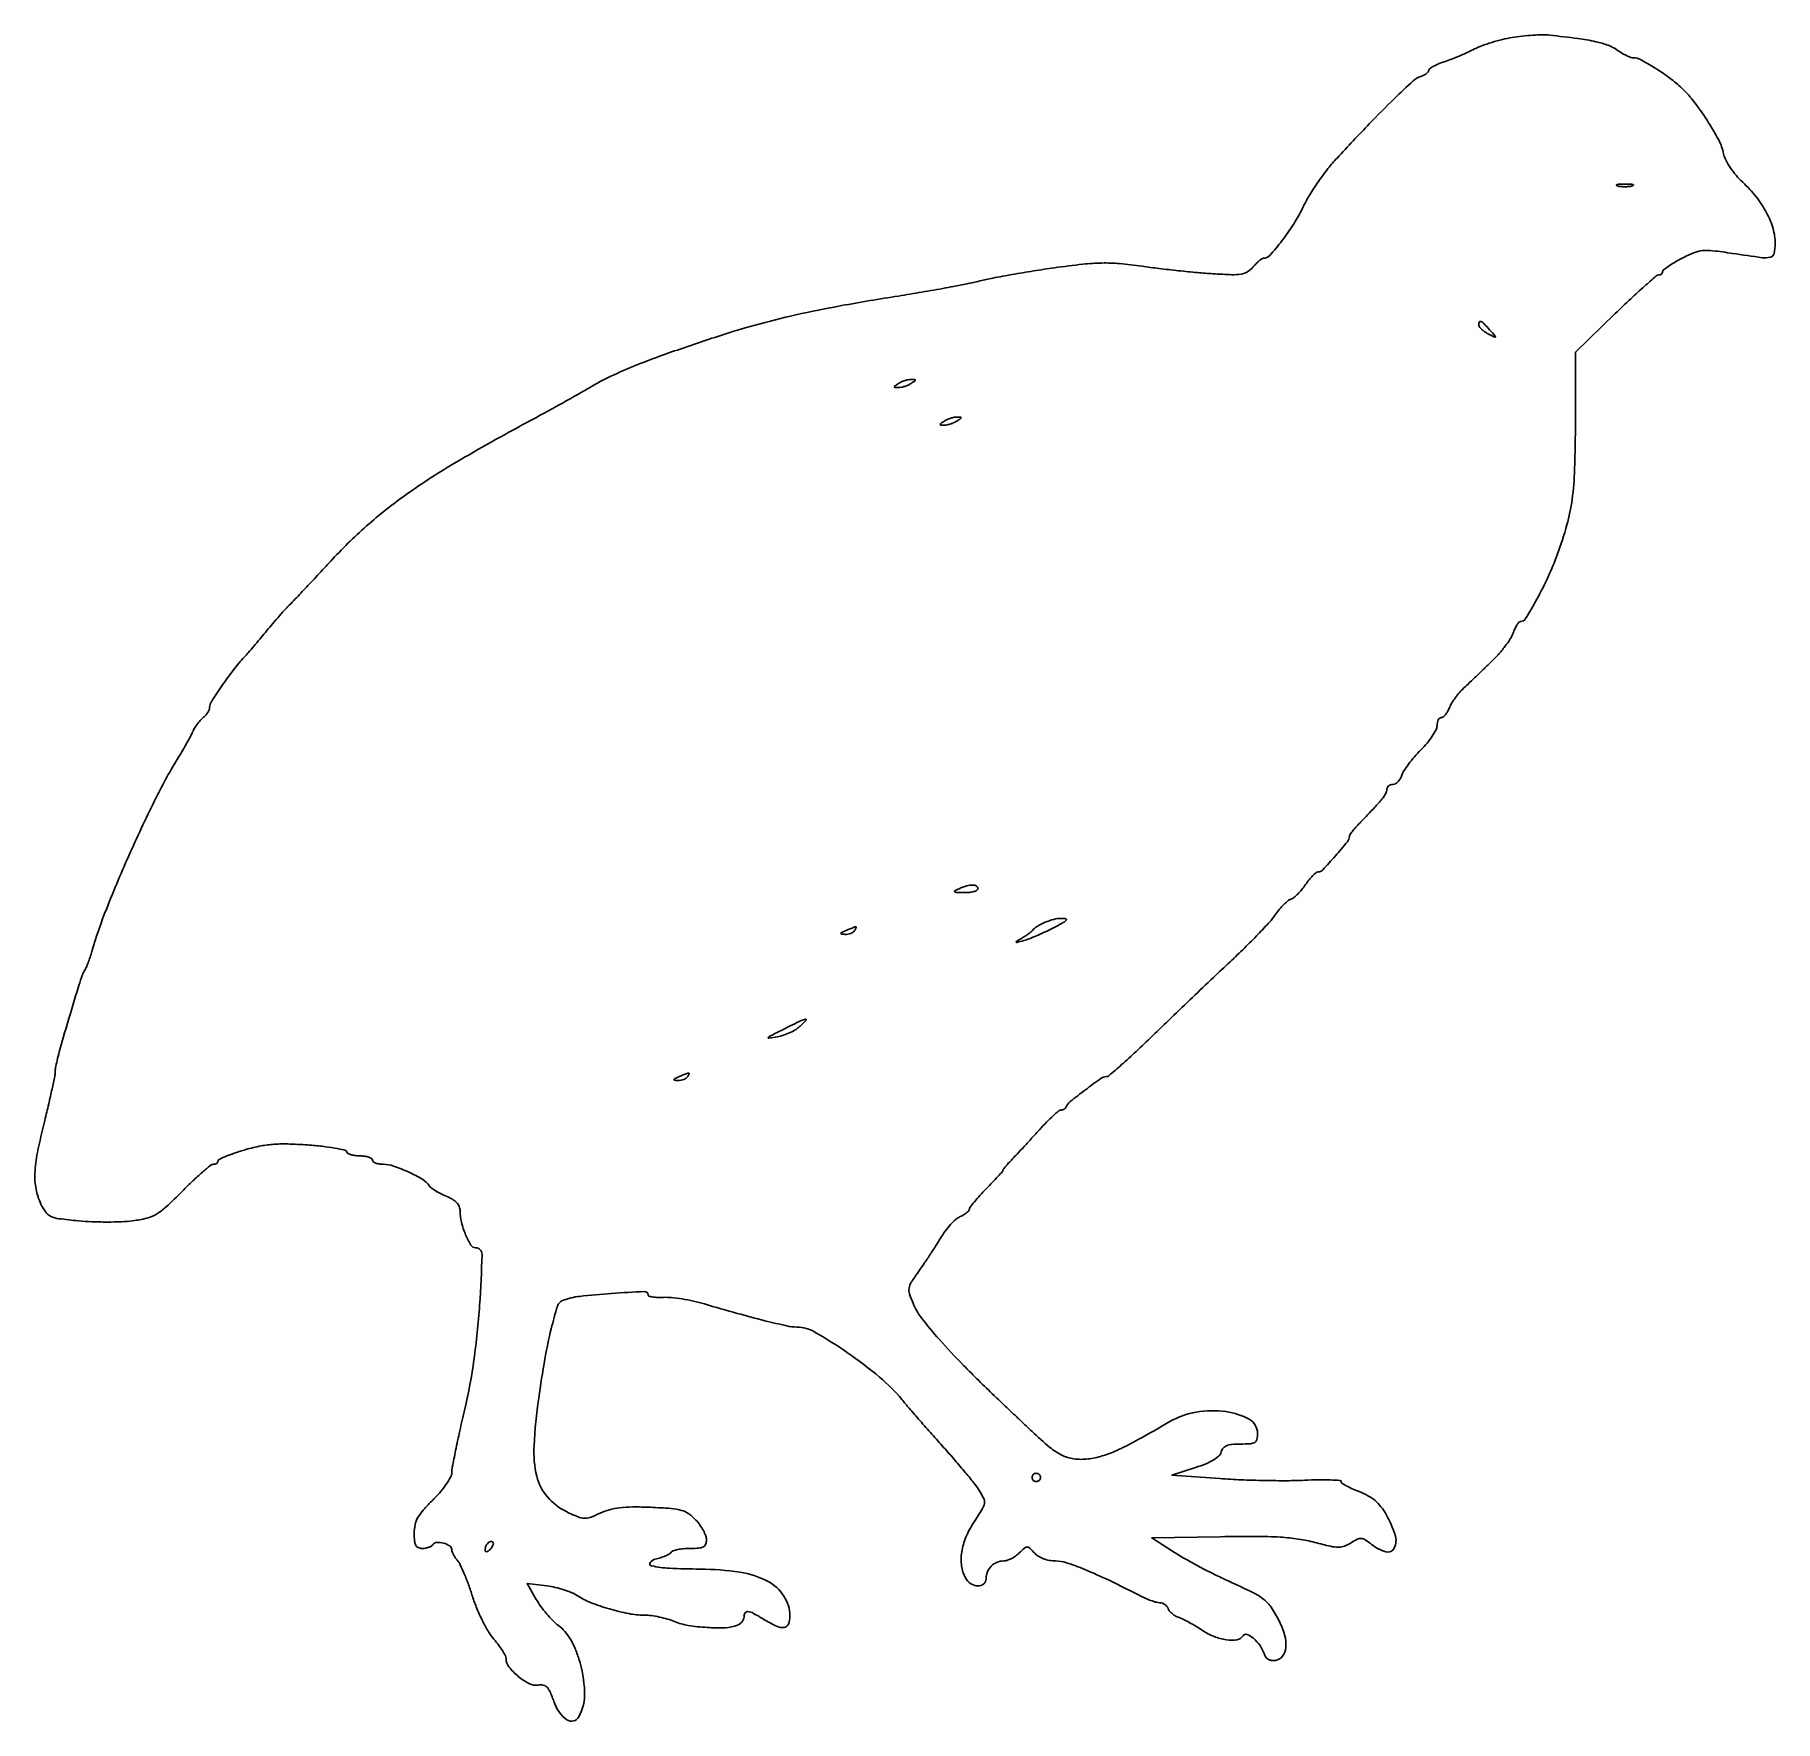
# Model space of a CAD drawing. Extents: x 0 to 417, y 1 to 405.
import ezdxf

# ---------------------------------------------------------------- set-up
doc = ezdxf.new("R2010")
doc.units = 0

msp = doc.modelspace()

# ---------------------------------------------------------------- linework, layer by layer
for points in [[(354.004206, 403.87703, 0.018308), (351.64351, 403.387477, 0.013878), (349.093441, 402.684899, 0.014084), (346.734274, 401.890607, 0.031489), (345.004206, 401.126529, -0.012706), (343.391215, 400.340527, -0.007492), (341.427798, 399.480063, -0.007492), (339.439597, 398.678864, -0.012713), (337.75, 398.076125, 0.019275), (336.313335, 397.542265, 0.028351), (335.101562, 396.955395, 0.02747), (334.207403, 396.391526, 0.242928), (334, 395.989836, -0.172023), (333.86881, 395.619803, -0.057436), (333.45222, 395.212091, -0.04915), (332.84889, 394.832434, -0.039048), (332.135216, 394.542916, 0.109121), (330.257807, 393.456199, 0.00737), (325.733802, 389.183508, 0.0087), (319.827071, 383.234351, 0.003609), (312.044468, 375, 0.021489), (309.872486, 372.457725, 0.014024), (307.580247, 369.353125, 0.014111), (305.511865, 366.194225, 0.02604), (304.041967, 363.5, -0.028596), (301.741485, 359.33413, -0.023534), (298.836754, 355.167304, -0.017585), (295.961906, 351.691204, -0.214351), (294.423666, 351, 0.154502), (294.053214, 350.882729, 0.020991), (293.40004, 350.380872, 0.02254), (292.657008, 349.69944, 0.017275), (291.906618, 348.892329, -0.074678), (290.588402, 347.765534, -0.098378), (289.112828, 347.206644, -0.050067), (286.858006, 347.057861, -0.007388), (282.289322, 347.281625, -0.006935), (278.651524, 347.564427, -0.00356), (274.100837, 348.014463, -0.003537), (269.421755, 348.544368, -0.005327), (265.351825, 349.078522, 0.012678), (259.941463, 349.707841, 0.026983), (255.732514, 349.861491, 0.02328), (251.162763, 349.568558, 0.007286), (244.351825, 348.711766, 0.004614), (239.374262, 347.964883, 0.004119), (234.218974, 347.099011, 0.004134), (229.598846, 346.244388, 0.012787), (226.5, 345.561988, -0.011615), (223.312131, 344.852143, -0.003251), (218.296875, 343.890906, -0.003277), (212.608588, 342.877479, -0.003443), (207, 341.955839, 0.005706), (193.364141, 339.651664, 0.010654), (182.390009, 337.425769, 0.012311), (172.680202, 334.987335, 0.011933), (163, 332.050831, 0.004355), (151.969995, 328.30843, 0.0114), (144.136902, 325.372428, 0.01553), (138.13117, 322.744496, 0.022725), (133.037693, 320.034437, -0.004589), (130.349184, 318.476366, -0.00188), (126.671992, 316.408409, -0.00186), (122.706423, 314.217151, -0.00238), (119.037693, 312.230335, 0.00883), (102.027421, 302.732583, 0.020935), (89.811338, 294.923853, 0.026435), (80.170667, 287.387794, 0.026707), (71.41363, 278.900854, -0.000864), (68.243506, 275.493775, -0.000949), (65.159653, 272.203415, -0.000884), (62.513307, 269.400522, -0.004804), (61.062033, 267.898006, 0.009569), (59.856884, 266.626272, 0.00432), (58.323415, 264.915309, 0.004275), (56.735139, 263.080705, 0.005826), (55.336827, 261.398006, -0.00306), (53.99006, 259.758976, -0.002659), (52.559104, 258.057539, -0.002675), (51.247438, 256.531292, -0.007862), (50.322652, 255.5, 0.022584), (47.746489, 252.451178, 0.01323), (44.93058, 248.588663, 0.007814), (42.40343, 244.796777, 0.144042), (42, 243.425442, -0.101664), (41.887661, 242.878652, -0.040792), (41.528773, 242.200593, -0.038211), (41.009639, 241.510176, -0.039261), (40.395824, 240.913542, 0.038504), (39.717554, 240.256246, 0.022388), (39.004807, 239.373706, 0.022288), (38.36604, 238.419741, 0.034765), (37.913118, 237.541097, -0.019395), (37.4128, 236.492643, -0.005707), (36.565429, 234.924572, -0.005721), (35.571158, 233.181136, -0.00612), (34.558924, 231.5, 0.023236), (29.182385, 221.837026, 0.010382), (22.975096, 208.669766, 0.010364), (17.336326, 195.296784, 0.02404), (13.806712, 185, -0.009445), (13.367897, 183.586709, -0.010363), (12.88851, 182.234375, -0.009853), (12.432795, 181.09704, -0.050213), (12.105742, 180.5, 0.065492), (11.541994, 179.392079, 0.007932), (10.669706, 176.794961, 0.00485), (9.314667, 172.390596, 0.000658), (6.578387, 163.135165, 0.007317), (5.973234, 160.961308, 0.008372), (5.460177, 158.865921, 0.007675), (5.082695, 157.07763, 0.046396), (4.988175, 156.135165, -0.047922), (4.877234, 155.061902, -0.003229), (4.248922, 152.043514, -0.004616), (3.442065, 148.450898, -0.003441), (2.488175, 144.502329, 0.010815), (0.751409, 136.818421, 0.038815), (0.13438, 131.830181, 0.059264), (0.412124, 128.027446, 0.063025), (1.576873, 124.479245, 0.045616), (2.741788, 122.510222, 0.132035), (3.960008, 121.519358, 0.073828), (5.91101, 120.973303, 0.00802), (10.566517, 120.461599, 0.013569), (13.811343, 120.246157, 0.009803), (17.436478, 120.175255, 0.009914), (20.886721, 120.243848, 0.021151), (23.544197, 120.462255, 0.028939), (26.933388, 121.086552, 0.07466), (29.229716, 122.027963, 0.053515), (31.560422, 123.781593, 0.009589), (35.467434, 127.578772, -0.007967), (37.982602, 130.039148, -0.011696), (40.277344, 132.113764, -0.007166), (42.24594, 133.762951, -0.17243), (42.912881, 134, 0.069891), (43.328365, 134.058362, 0.085776), (43.680659, 134.228645, 0.100105), (43.9162, 134.481545, 0.138457), (44, 134.778366, -0.289584), (44.240444, 135.158706, -0.011102), (45.834544, 135.87269, -0.016856), (47.851514, 136.643851, -0.010726), (50.245258, 137.4107, -0.021207), (53.825218, 138.310204, -0.031066), (57.039727, 138.76859, -0.026585), (60.634966, 138.863433, -0.011003), (65.495258, 138.626118, -0.010029), (68.970544, 138.30951, -0.015538), (71.952774, 137.883218, -0.009815), (74.365155, 137.412548, -0.264645), (74.833333, 136.993784, 0.191553), (75.15734, 136.610782, 0.048382), (75.925521, 136.291924, 0.042312), (76.94225, 136.072901, 0.031911), (78.083333, 136, -0.032551), (79.200605, 135.927186, -0.050076), (80.143229, 135.70625, -0.064635), (80.794591, 135.38403, -0.250638), (81, 135, 0.228986), (81.185126, 134.616966, 0.073956), (81.746077, 134.29375, 0.056333), (82.567191, 134.073082, 0.037516), (83.539838, 134, -0.083113), (86.062376, 133.577771, -0.025263), (89.670521, 132.127398, -0.023389), (93.062695, 130.363595, -0.123361), (94.554229, 128.912256, 0.094593), (95.031219, 128.392166, 0.020997), (96.033754, 127.709258, 0.021096), (97.278333, 127.006849, 0.018964), (98.622077, 126.384546, -0.03333), (100.160619, 125.617646, -0.071361), (101.197111, 124.793897, -0.092738), (101.791952, 123.869609, -0.097026), (102, 122.807578, 0.060337), (102.326389, 120.112721, 0.039107), (103.312943, 117.128013, 0.035836), (104.576847, 114.633947, 0.263376), (105.696866, 114, -0.423245), (107.255284, 112.392928, -0.009116), (106.662289, 100.293053, -0.017821), (105.310905, 87.198742, -0.023127), (103.094936, 75.339455, 0.003201), (101.90946, 70.149586, 0.004335), (100.909137, 65.444719, 0.002945), (100.128408, 61.49047, 0.047296), (100, 60.136013, -0.127202), (99.725043, 59.072712, -0.025243), (98.678125, 57.390043, -0.025236), (97.222717, 55.505081, -0.021142), (95.5, 53.656778, 0.016324), (93.160508, 51.194721, 0.054383), (91.868823, 49.379939, 0.07445), (91.218735, 47.659561, 0.053216), (91, 45.610219, 0.021413), (91.080299, 43.736067, 0.10227), (91.384409, 42.714999, 0.175612), (91.974736, 42.1869, 0.095826), (92.940983, 42, 0.042676), (93.725018, 42.067041, 0.044277), (94.476306, 42.266173, 0.048422), (95.089747, 42.558244, 0.119588), (95.441979, 42.90612, -0.248054), (96.3519, 43.440394, -0.075351), (97.994534, 43.26598, -0.076034), (99.500137, 42.615216, -0.258285), (100, 41.712109, 0.089659), (100.092758, 41.198985, 0.030433), (100.402105, 40.503523, 0.029124), (100.844987, 39.760657, 0.029628), (101.368867, 39.078741, -0.068354), (102.027813, 38.068178, -0.011056), (102.985506, 35.919113, -0.012026), (104.002691, 33.320148, -0.010315), (104.950081, 30.539517, 0.021036), (106.011204, 27.630863, 0.017725), (107.369945, 24.647159, 0.018091), (108.806425, 22.011121, 0.046385), (110.081214, 20.254721, -0.018191), (111.19867, 18.884544, -0.02189), (112.142607, 17.516578, -0.021224), (112.827248, 16.314673, -0.1194), (113, 15.601567, 0.169859), (113.688891, 13.632244, 0.052011), (115.931707, 11.351174, 0.052013), (118.597778, 9.581524, 0.169327), (120.665035, 9.276299, -0.098719), (121.910168, 9.266442, -0.160254), (122.81859, 8.743265, -0.082566), (123.619985, 7.481083, -0.013939), (124.665227, 4.810585, 0.153919), (127.580242, 0.981149, 0.450026), (130.423103, 1.649888, 0.134646), (131.814983, 7.69431, 0.065943), (130.443591, 15.54003, 0.023933), (129.465573, 18.197859, 0.037334), (128.350283, 20.366055, 0.042583), (127.057514, 22.12122, 0.049851), (125.546512, 23.532321, -0.034688), (124.188884, 24.725338, -0.019169), (122.695889, 26.353348, -0.019035), (121.302562, 28.127408, -0.028925), (120.245183, 29.777544), (118.079268, 33.631271), (122.789634, 33.016808, -0.024417), (124.78078, 32.657483, -0.019956), (126.86844, 32.085838, -0.020404), (128.749469, 31.403516, -0.048829), (130.060374, 30.710411, 0.051711), (133.255095, 29.044724, 0.023186), (137.739246, 27.504197, 0.023231), (142.38807, 26.375914, 0.0472), (146.127876, 26.010824, -0.03236), (147.776714, 25.899059, -0.018492), (149.744628, 25.562555, -0.018414), (151.707378, 25.075654, -0.028956), (153.345757, 24.5, 0.058818), (156.622086, 23.56398, 0.025405), (161.140533, 23.065035, 0.024672), (165.572521, 23.0214, 0.081912), (168.418213, 23.606989, 0.070559), (169.022934, 23.943098, 0.063449), (169.53535, 24.444872, 0.066819), (169.88217, 25.029105, 0.100912), (170, 25.606989, -0.137241), (170.269237, 26.569402, -0.296364), (170.932686, 26.889069, -0.093556), (172.223114, 26.470295, -0.011789), (174.77417, 24.996262, 0.026578), (177.779503, 23.376311, 0.142469), (179.597749, 23.086235, 0.271614), (180.629957, 23.879527, 0.096575), (181, 25.777494, 0.146435), (179.558722, 30.593181, 0.127268), (175.642656, 34.14038, 0.084174), (168.995991, 36.305364, 0.034441), (159.5, 37.048323, -0.00955), (152.122341, 37.25735, -0.04274), (147.839502, 37.829714, -0.529087), (147.527921, 38.611573, -0.191909), (148.738532, 39.435401, 0.021524), (150.020195, 39.778214, 0.025633), (151.193326, 40.213972, 0.02574), (152.12762, 40.67498, 0.127529), (152.547549, 41.076937, -0.176875), (153.002936, 41.435568, -0.028794), (154.108118, 41.72885, -0.028705), (155.508178, 41.932471, -0.021761), (157.059017, 42, 0.01773), (159.188645, 42.07554, 0.102223), (160.267898, 42.37964, 0.186101), (160.810776, 42.993122, 0.089343), (161, 44.043644, 0.088316), (160.826828, 45.01641, 0.033423), (160.262929, 46.28196, 0.031829), (159.451066, 47.607255, 0.0336), (158.490824, 48.793644, 0.051802), (156.775316, 50.297275, 0.085897), (155.042806, 51.123068, 0.049905), (152.536768, 51.562768, 0.008112), (147.598851, 51.84818, 0.010782), (143.283503, 51.934274, 0.028574), (140.203885, 51.753144, 0.038451), (137.760026, 51.276181, 0.043391), (135.519182, 50.442078, -0.020902), (133.159171, 49.440753, -0.101609), (131.731091, 49.21476, -0.088233), (130.234484, 49.551923, -0.013665), (127.454427, 50.809878, -0.103872), (122.889129, 54.347587, -0.11679), (120.367904, 59.286332, -0.073976), (119.692921, 66.618353, -0.021214), (120.815397, 78, -0.008157), (122.295747, 87.349131, -0.01667), (123.819663, 94.61691, -0.013586), (125.308545, 100.055953, -0.231514), (126.536374, 101.375584, -0.062928), (130.614094, 102.376575, -0.012094), (138.209337, 103.068452, -0.005264), (146.188672, 103.516794, -0.427634), (147, 102.741644, 0.324954), (147.223383, 102.434224, 0.037613), (148.101562, 102.220394, 0.033848), (149.312538, 102.103804, 0.020629), (150.75, 102.122407, -0.038603), (152.603092, 102.079828, -0.014795), (155.160937, 101.746131, -0.014547), (157.927886, 101.21856, -0.017344), (160.5, 100.555806, 0.003878), (168.377919, 98.298047, 0.006594), (175.004109, 96.548322, 0.005934), (180.264101, 95.299444, 0.052596), (182.628846, 95.023536, -0.130002), (186.96185, 93.826161, -0.018908), (194.74791, 88.879637, -0.022552), (202.488834, 83.008585, -0.047088), (207.819135, 77.649553, 0.005515), (209.54234, 75.602176, 0.001806), (212.125779, 72.622407, 0.001799), (215.017923, 69.334757, 0.002031), (217.819135, 66.199238, -0.005059), (220.512258, 63.147717, -0.005428), (223.079836, 60.112442, -0.005157), (225.229165, 57.459693, -0.025458), (226.346264, 55.894026, -0.031301), (227.403009, 53.988039, -0.153046), (227.572857, 52.782126, -0.096877), (227.064344, 51.418593, -0.008728), (225.096264, 48.331616, 0.045756), (223.149419, 44.712882, 0.062452), (222.136378, 41.154948, 0.071019), (222.100431, 37.840609, 0.090355), (223.035184, 34.934259, 0.125654), (224.296124, 33.557161, 0.138977), (226.015697, 33.019162, 0.187618), (227.416435, 33.520792, 0.217323), (228, 34.8, -0.099388), (228.32123, 36.400077, -0.097595), (229.236049, 37.763951, -0.097595), (230.599923, 38.67877, -0.099388), (232.2, 39, 0.081701), (233.026941, 39.136032, 0.03758), (234.034851, 39.563601, 0.035922), (235.051649, 40.184408, 0.041384), (235.918641, 40.918641, -0.01643), (237.178599, 42.098408, -0.181888), (237.813529, 42.337282, -0.192406), (238.43002, 42.09093, -0.018728), (239.573629, 40.918641, 0.06953), (240.502303, 40.142134, 0.047855), (241.732214, 39.529829, 0.045406), (243.133775, 39.133571, 0.046229), (244.575351, 39, -0.079338), (247.281067, 38.567951, -0.018562), (251.602347, 36.971892, -0.014622), (257.426634, 34.369744, -0.005687), (265.33104, 30.445775, 0.018482), (266.521336, 29.892371, 0.018146), (267.7565, 29.424697, 0.018366), (268.867536, 29.094435, 0.063136), (269.612424, 29, -0.090798), (270.208801, 28.8908, -0.066678), (270.801523, 28.570557, -0.065314), (271.30088, 28.096931, -0.07891), (271.623766, 27.538067, 0.085054), (271.984093, 26.93161, 0.04508), (272.610625, 26.31811, 0.043145), (273.384688, 25.790187, 0.051292), (274.195503, 25.43795, -0.036947), (275.20433, 25.033616, -0.011502), (276.654414, 24.282266, -0.011429), (278.241215, 23.365453, -0.012365), (279.742669, 22.399883, 0.054756), (282.586494, 20.894587, 0.060581), (285.594647, 20.105902, 0.072709), (288.132702, 20.130685, 0.218976), (289.54026, 21.065143, -0.360308), (290.483092, 21.383422, -0.084461), (292.028654, 20.468252, -0.063483), (293.593959, 18.756943, -0.076836), (294.560361, 16.809821, 0.077001), (294.965157, 15.994904, 0.107472), (295.563176, 15.446724, 0.102596), (296.357243, 15.180627, 0.065186), (297.33589, 15.191704, 0.20085), (299.006485, 16.18842, 0.139199), (299.790779, 18.273236, 0.090539), (299.498041, 21.269541, 0.04848), (298.132178, 24.74091, 0.029571), (296.279005, 27.897481, 0.079752), (294.513317, 29.796016, 0.052239), (291.843326, 31.462863, 0.007476), (286, 34.204888, -0.009284), (282.732999, 35.752385, -0.00652), (279.112439, 37.609647, -0.006581), (275.691944, 39.479062, -0.01367), (273.084897, 41.044211), (267.669795, 44.5), (284.084897, 44.802392, -0.004843), (292.618786, 44.876917, -0.014767), (298.410541, 44.700294, -0.021212), (302.828625, 44.246132, -0.028825), (306.75428, 43.440186, 0.008396), (310.479556, 42.515382, 0.054147), (312.40157, 42.286839, 0.094315), (313.837588, 42.545051, 0.053565), (315.414718, 43.352164, -0.028557), (316.890987, 44.203195, -0.137039), (317.83479, 44.388096, -0.125299), (318.782538, 44.065352, -0.022253), (320.318167, 42.96437, 0.095153), (323.722878, 41.205743, 0.365306), (325.743904, 42.09243, 0.196299), (325.962666, 45.248938, 0.048428), (323.824721, 50.098077, 0.037291), (322.567793, 51.989292, 0.051406), (321.158011, 53.461184, 0.050517), (319.457713, 54.632623, 0.034394), (317.324721, 55.62009, -0.013945), (315.66751, 56.306526, -0.021083), (314.270387, 57.003512, -0.016868), (313.200302, 57.642972, -0.254923), (313, 58.010309, 0.395718), (312.734579, 58.293159, 0.006812), (310.429688, 58.408347, 0.013191), (307.605103, 58.436395, 0.0079), (304.25, 58.328159, -0.011484), (300.082668, 58.223613, -0.005393), (294.692187, 58.270351, -0.005341), (289.042143, 58.440679, -0.007479), (284, 58.722198), (272.5, 59.536981), (278.161921, 61.377676, 0.018674), (280.666202, 62.296541, 0.038994), (282.519791, 63.23102, 0.051976), (283.760047, 64.171455, 0.141532), (284.318302, 65.109186, -0.107672), (284.782972, 66.023283, -0.124405), (285.565918, 66.60433, -0.076784), (286.839223, 66.912744, -0.021096), (288.90638, 67, 0.015318), (291.309307, 67.073636, 0.124643), (292.348826, 67.405793, 0.203744), (292.8495, 68.119821, 0.052434), (293, 69.551027, 0.27185), (291.018204, 72.926674, 0.094298), (285.449019, 74.778526, 0.07558), (278.321699, 74.650947, 0.089684), (272, 72.360085, -0.004555), (264.434832, 68.054209, -0.018708), (259.734242, 65.661017, -0.030423), (256.191862, 64.276113, -0.041094), (252.844015, 63.493244, -0.060795), (249.386919, 63.402879, -0.086099), (246.424308, 64.213507, -0.062252), (243.262723, 66.209783, -0.018563), (238.981709, 70, 0.000234), (237.56339, 71.351604, 0.000058), (235.241745, 73.56145, 0.00006), (232.584492, 76.089549, 0.00006), (229.930385, 78.613447, -0.008026), (222.560503, 85.848832, -0.014163), (216.746478, 92.086876, -0.015919), (212.501917, 97.228963, -0.065708), (210.477752, 100.707489, -0.023665), (209.642802, 103.005835, -0.11724), (209.550347, 104.368909, -0.09967), (210.071541, 105.735423, -0.014718), (211.730678, 108.200086, 0.006373), (212.975181, 109.983817, 0.003641), (214.434719, 112.167697, 0.003636), (215.871323, 114.386497, 0.006024), (217.047087, 116.281718, -0.024899), (218.184123, 117.968897, -0.024226), (219.493073, 119.550849, -0.024968), (220.777661, 120.824659, -0.077652), (221.797087, 121.487128, 0.028265), (222.640502, 121.923852, 0.036963), (223.352894, 122.419847, 0.040427), (223.857879, 122.902604, 0.183801), (224, 123.276159, -0.165035), (224.163905, 123.759212, -0.009052), (225.175, 125.029305, -0.013252), (226.46753, 126.512091, -0.009237), (228, 128.118238, 0.004341), (229.533136, 129.693899, 0.006744), (230.825, 131.081868, 0.002544), (231.906792, 132.288317, 0.18349), (232, 132.533753, -0.168538), (232.080837, 132.766759, -0.006574), (232.660937, 133.482616, -0.01105), (233.387871, 134.317695, -0.00751), (234.25, 135.236854, 0.004114), (235.399806, 136.446153, 0.001307), (237.09355, 138.266658, 0.001305), (238.97056, 140.305402, 0.001453), (240.770595, 142.282308, -0.009723), (242.471887, 144.089791, -0.014051), (244.049924, 145.614178, -0.00966), (245.40691, 146.805996, -0.177161), (245.937262, 147, 0.076414), (246.304735, 147.05649, 0.061857), (246.668029, 147.222498, 0.063091), (246.972487, 147.467791, 0.088232), (247.166667, 147.757439, -0.120589), (248.123414, 149.004053, -0.007742), (251.771281, 151.839282, -0.006617), (255.54534, 154.602496, -0.155934), (256.78894, 155, 0.179932), (257.441565, 155.242714, 0.002908), (260.442885, 157.864063, 0.007192), (263.904713, 161.013121, 0.00466), (267.822056, 164.75, -0.001386), (272.287461, 169.065886, -0.000924), (277.425254, 173.985938, -0.00093), (282.425827, 178.739151, -0.001826), (286.426324, 182.5, 0.006472), (289.873218, 185.801282, 0.00701), (293.141641, 189.10513, 0.006647), (295.863858, 192.011493, 0.033494), (297.249303, 193.751505, -0.02181), (298.221125, 195.032305, -0.023397), (299.279483, 196.192605, -0.023781), (300.275917, 197.096929, -0.093288), (301, 197.495688, 0.091104), (301.710132, 197.882767, 0.026008), (302.646875, 198.725756, 0.025261), (303.624099, 199.805688, 0.024367), (304.5, 200.991308, -0.021092), (305.339016, 202.142697, -0.02739), (306.20625, 203.118275, -0.027181), (306.993291, 203.82974, -0.166452), (307.5, 204.015151, 0.201641), (308.604915, 204.507044, 0.007996), (311.641139, 207.845548, 0.008695), (314.545577, 211.261554, 0.173523), (315, 212.531534, -0.156605), (315.125618, 212.922765, -0.011658), (315.807813, 213.830112, -0.015267), (316.696583, 214.88844, -0.010971), (317.75, 216.016924, 0.003869), (321.08948, 219.494036, 0.020755), (322.813198, 221.475417, 0.03825), (323.729652, 222.820759, 0.131128), (324, 223.833888, -0.122083), (324.110235, 224.278636, -0.100755), (324.42083, 224.657455, -0.091278), (324.885393, 224.911942, -0.079945), (325.432612, 225, 0.130863), (326.031373, 225.159442, 0.068685), (326.645556, 225.633803, 0.060895), (327.181535, 226.332516, 0.056405), (327.550029, 227.157627, -0.067099), (328.062271, 228.241954, -0.017255), (329.174181, 229.833415, -0.017251), (330.580895, 231.577107, -0.016767), (332.117416, 233.236834, 0.022425), (333.603662, 234.879134, 0.02605), (334.859491, 236.570683, 0.026419), (335.757584, 238.09051, 0.120805), (336, 239.079207, -0.05138), (336.075723, 239.814156, -0.071308), (336.301021, 240.435767, -0.091355), (336.633615, 240.853602, -0.181013), (337.024751, 241, 0.166832), (337.478991, 241.155903, 0.052508), (338.003842, 241.660937, 0.04581), (338.510624, 242.388877, 0.036995), (338.918816, 243.25, -0.042471), (339.418396, 244.274812, -0.019953), (340.224825, 245.510058, -0.019606), (341.178315, 246.745019, -0.026045), (342.144065, 247.78424, -0.001016), (343.344252, 248.943182, -0.000346), (345.092486, 250.622161, -0.000344), (347.025962, 252.473927, -0.000396), (348.872907, 254.237589, 0.019815), (350.618432, 256.039059, 0.018815), (352.247655, 258.003538, 0.019152), (353.554762, 259.848257, 0.060756), (354.220732, 261.203349, -0.02409), (354.653027, 262.274466, -0.033904), (355.146369, 263.178484, -0.036025), (355.630256, 263.829272, -0.218225), (356.002803, 264, 0.262724), (357.226431, 264.690623, 0.010194), (359.911703, 269.350936, 0.017777), (362.601611, 274.688667, 0.020013), (364.792473, 280, 0.019516), (367.102077, 287.156429, 0.034447), (368.361064, 293.233342, 0.02623), (368.961642, 300.455044, 0.006994), (369.152585, 312), (369.194671, 328.5), (378.697028, 337.75, -0.004425), (382.404155, 341.295326, -0.006857), (385.672533, 344.282812, -0.002649), (388.510458, 346.779482, -0.180992), (389.099692, 347, 0.082102), (389.443547, 347.056845, 0.092266), (389.735535, 347.220817, 0.100655), (389.930772, 347.465001, 0.119015), (390, 347.751717, -0.231543), (390.196262, 348.152809, -0.013205), (391.33651, 348.991634, -0.017982), (392.806423, 349.937717, -0.012045), (394.549822, 350.917109, -0.022896), (397.469039, 352.298431, -0.073925), (399.543905, 352.825134, -0.054517), (401.998699, 352.805719, -0.008553), (406.799822, 352.158784, 0.003781), (413.858216, 351.139014, 0.091567), (415.837492, 351.231518, 0.287822), (416.733912, 352.135904, 0.055176), (417, 354.539838, 0.071744), (416.484182, 358.116205, 0.050368), (414.946201, 361.888455, 0.045531), (412.485978, 365.653541, 0.036855), (409.217909, 369.207904, -0.028454), (407.621639, 370.88657, -0.028062), (406.21835, 372.743112, -0.029724), (405.159996, 374.542405, -0.068827), (404.646148, 376.01926, 0.073375), (403.462768, 379.323758, 0.020779), (400.684445, 384.044761, 0.021703), (397.375997, 388.709801, 0.04265), (394.292317, 392.049771, 0.027229), (391.42674, 394.393629, 0.019495), (387.990873, 396.704857, 0.015948), (384.730992, 398.576855, 0.122959), (383.036337, 399, -0.090719), (382.394021, 399.117507, -0.02153), (381.389626, 399.548016, -0.021451), (380.260661, 400.151477, -0.019714), (379.15437, 400.865585, 0.065231), (376.980351, 402.003901, 0.033725), (374.03067, 402.866956, 0.021448), (369.74893, 403.621061, 0.006007), (363, 404.430942, 0.030167), (361.276044, 404.512202, 0.012071), (358.913736, 404.423914, 0.011894), (356.364812, 404.206005, 0.0147)], [(382.75, 368.310674, -0.039571), (381.952734, 368.168469, -0.024357), (381, 368.122029, -0.024357), (380.047266, 368.168469, -0.039571), (379.25, 368.310674, -0.161593), (378.99086, 368.478988, -0.542911), (379.042188, 368.633659, -0.052887), (379.748017, 368.740287, -0.011065), (381, 368.767997, -0.011065), (382.251983, 368.740287, -0.052887), (382.957812, 368.633659, -0.542911), (383.00914, 368.478988, -0.161593)], [(348.595012, 333.854491, -0.001601), (349.932979, 332.337841, -0.272217), (349.972273, 332.131444, -0.452992), (349.824222, 332.072878, -0.002317), (348.25, 332.889675, -0.031205), (347.388756, 333.412557, -0.038419), (346.660937, 334.006954, -0.042245), (346.149352, 334.584714, -0.161453), (346, 335.035184, -0.101855), (346.143449, 335.732065, -0.42037), (346.503881, 335.871404, -0.095886), (347.185245, 335.386842, -0.008835)], [(210, 321, -0.038252), (209.315994, 320.628749, -0.027073), (208.5, 320.315379, -0.027466), (207.682758, 320.10006, -0.050718), (207, 320.030626, -0.012417), (206.133247, 320.052153, -0.399741), (206, 320.192188, -0.246842), (206.113979, 320.408994, -0.007261), (207, 321, -0.038252), (207.684006, 321.371251, -0.027073), (208.5, 321.684621, -0.027466), (209.317242, 321.89994, -0.050718), (210, 321.969374, -0.012417), (210.866753, 321.947847, -0.399741), (211, 321.807812, -0.246842), (210.886021, 321.591006, -0.007261)], [(221, 312, -0.038252), (220.315994, 311.628749, -0.027073), (219.5, 311.315379, -0.027466), (218.682758, 311.10006, -0.050718), (218, 311.030626, -0.012417), (217.133247, 311.052153, -0.399741), (217, 311.192188, -0.246842), (217.113979, 311.408994, -0.007261), (218, 312, -0.038252), (218.684006, 312.371251, -0.027073), (219.5, 312.684621, -0.027466), (220.317242, 312.89994, -0.050718), (221, 312.969374, -0.012417), (221.866753, 312.947847, -0.399741), (222, 312.807812, -0.246842), (221.886021, 312.591006, -0.007261)], [(226, 200, -0.271066), (225.777634, 199.619968, -0.058404), (225.045312, 199.314396, -0.045955), (223.995246, 199.115952, -0.029148), (222.75, 199.070285, -0.005351), (220.919087, 199.12949, -0.150234), (220.475171, 199.287152, -0.552992), (220.493736, 199.521716, -0.018923), (221.5, 200, -0.028241), (223.370848, 200.681619, -0.073362), (224.786013, 200.89038, -0.143808), (225.65288, 200.635791, -0.255204)], [(244, 190.582047, -0.009439), (242.093778, 189.642392, -0.008518), (240.0875, 188.741455, -0.008567), (238.262187, 187.995625, -0.026644), (237, 187.580859, -0.001741), (235.36876, 187.145628, -0.276037), (235.194529, 187.195994, -0.472945), (235.212131, 187.327748, -0.00238), (236.5, 188.116788, 0.009339), (237.302353, 188.623858, 0.010288), (238.059375, 189.144944, 0.009757), (238.686952, 189.61508, 0.050421), (239, 189.914537, -0.077691), (240.253683, 190.989716, -0.037853), (242.130169, 191.962245, -0.037563), (244.184157, 192.659816, -0.06193), (246, 192.894631, -0.05001), (247.07804, 192.791867, -0.575508), (247.189063, 192.469197, -0.09017), (246.47449, 191.893828, -0.005296)], [(196.5, 190, -0.104092), (196.14007, 189.622072, -0.054947), (195.566787, 189.314396, -0.051224), (194.883647, 189.117642, -0.054957), (194.190983, 189.070285, -0.015651), (193.320418, 189.13381, -0.479221), (193.217153, 189.2939, -0.206801), (193.414842, 189.515361, -0.007086), (194.5, 190, -0.002683), (196.328061, 190.773951, -0.099104), (196.769967, 190.862409, -0.550582), (196.876953, 190.693352, -0.02781)], [(183.472222, 167.097711, -0.054932), (182.46648, 166.321015, -0.027619), (181.051215, 165.561362, -0.027044), (179.484565, 164.929582, -0.03597), (178, 164.538886, -0.007025), (175.915588, 164.178128, -0.690214), (175.808515, 164.365191, -0.104126), (176.309043, 164.765747, -0.001741), (179.5, 166.362303, -0.001772), (183.719978, 168.436766, -0.067673), (184.720545, 168.766352, -0.71915), (184.856906, 168.520809, -0.015865)], [(156.5, 155, -0.104092), (156.14007, 154.622072, -0.054947), (155.566787, 154.314396, -0.051224), (154.883647, 154.117642, -0.054957), (154.190983, 154.070285, -0.015651), (153.320418, 154.13381, -0.479221), (153.217153, 154.2939, -0.206801), (153.414842, 154.515361, -0.007086), (154.5, 155, -0.002683), (156.328061, 155.773951, -0.099104), (156.769967, 155.862409, -0.550582), (156.876953, 155.693352, -0.02781)], [(241, 59, -0.099038), (240.923658, 58.618362, -0.097945), (240.70625, 58.29375, -0.097945), (240.381638, 58.076342, -0.099038), (240, 58, -0.099038), (239.618362, 58.076342, -0.097945), (239.29375, 58.29375, -0.097945), (239.076342, 58.618362, -0.099038), (239, 59, -0.099038), (239.076342, 59.381638, -0.097945), (239.29375, 59.70625, -0.097945), (239.618362, 59.923658, -0.099038), (240, 60, -0.099038), (240.381638, 59.923658, -0.097945), (240.70625, 59.70625, -0.097945), (240.923658, 59.381638, -0.099038)], [(109.183333, 41.783333, -0.034019), (108.693024, 41.355562, -0.131573), (108.322581, 41.204271, -0.290264), (108.093678, 41.31173, -0.142677), (108, 41.633333, -0.094783), (108.175276, 42.54964, -0.102202), (108.674729, 43.309147, -0.145728), (109.299565, 43.647242, -0.253202), (109.85, 43.483333, -0.212536), (109.959631, 43.197768, -0.080535), (109.867292, 42.770833, -0.061283), (109.5985, 42.274266, -0.041736)]]:
    msp.add_lwpolyline(points, format="xyb", close=True)

doc.saveas('drawing.dxf')
